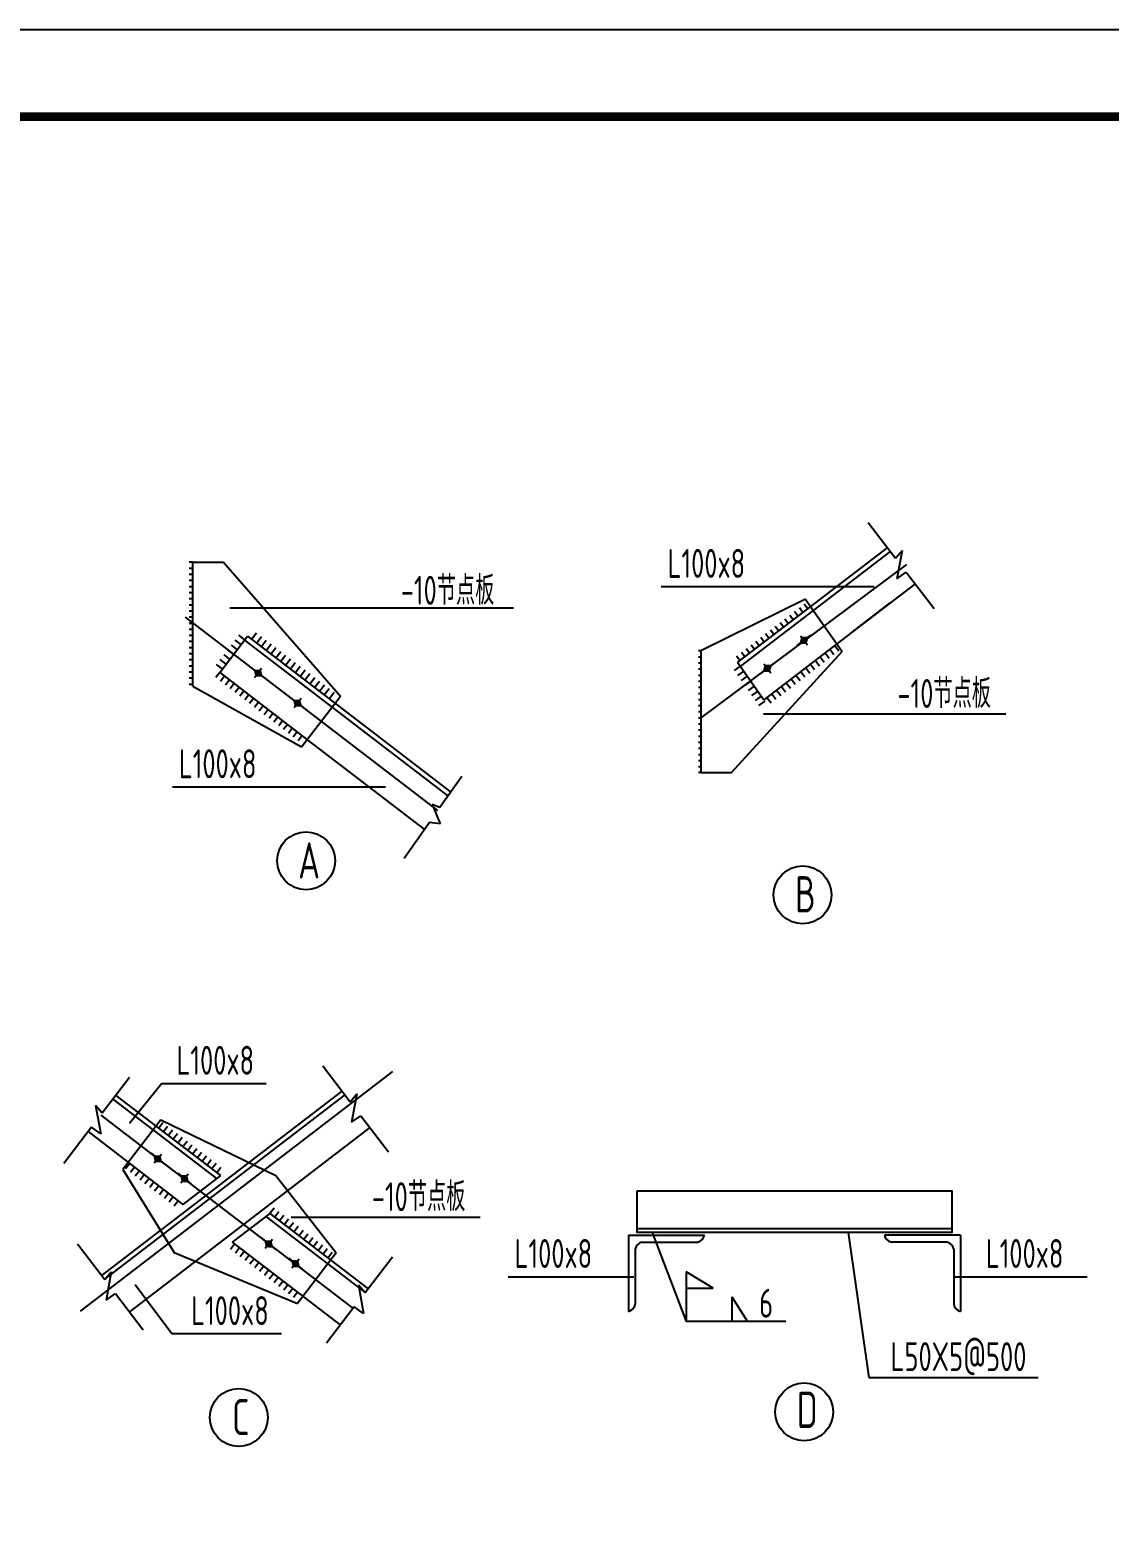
# Model space of a CAD drawing. Extents: x 9834882 to 10005569, y 1691670 to 2510806.
# Drawn here: x 9968194 to 9986881, y 1825351 to 1851295 of the extents above; entities that cross this region are included whole.
import ezdxf
from ezdxf.enums import TextEntityAlignment as Align

# ---------------------------------------------------------------- set-up
doc = ezdxf.new("R2010")
doc.units = 0
doc.header["$LTSCALE"] = 1000
doc.header["$MEASUREMENT"] = 0
doc.linetypes.add('2', pattern=[5, 1.5, -1, 1.5, -1])
doc.linetypes.add('DOTE', pattern=[2.42, 2, -0.2, 0.02, -0.2])
doc.layers.get('0').update_dxf_attribs({"linetype": 'CONTINUOUS'})
for name, color, linetype in [('10', 7, 'CONTINUOUS'), ('180', 4, '2'), ('DOTE', 8, 'DOTE'), ('PUB_TITLE', 4, 'CONTINUOUS'), ('钢板标注', 6, 'CONTINUOUS')]:
    doc.layers.add(name, color=color, linetype=linetype)
doc.styles.add('TSSD_REIN', font='atssdeng.shx', dxfattribs={"width": 0.7, "bigfont": 'atssdchn.shx'})

msp = doc.modelspace()

# ---------------------------------------------------------------- linework, layer by layer
at = {"color": 4, "linetype": 'Continuous'}
for p, q in [((9979123.2, 1841654.2), (9982812.3, 1841654.2)), ((9970659.3, 1838185), (9974348.4, 1838185)), ((9970477.6, 1833049.6), (9969917.9, 1832357.9)), ((9970477.6, 1833049.6), (9972284, 1833049.6)), ((9978556.4, 1830423.6), (9978556.4, 1829103.6)), ((9978556.4, 1830423.6), (9979876.4, 1830423.6)), ((9978707.4, 1830541.4), (9984160.1, 1830541.4)), ((9978967, 1830469.4), (9979556.8, 1828928.2)), ((9982362.2, 1830469.4), (9982720.2, 1827957)), ((9984311.1, 1830423.6), (9982991.1, 1830423.6)), ((9984311.1, 1830423.6), (9984311.1, 1829103.6)), ((9978676.4, 1830183.6), (9978676.4, 1829223.6)), ((9978796.4, 1830303.6), (9979756.4, 1830303.6)), ((9984071.1, 1830303.6), (9983111.1, 1830303.6)), ((9984191.1, 1830183.6), (9984191.1, 1829223.6)), ((9970652.6, 1828714.5), (9970012.8, 1829562.7)), ((9976473.8, 1829703.6), (9978649.7, 1829703.6)), ((9984191.1, 1829703.6), (9986500.4, 1829703.6)), ((9981283.9, 1828928.2), (9979556.8, 1828928.2)), ((9972551.2, 1828714.5), (9970652.6, 1828714.5)), ((9982720.2, 1827957), (9985656.3, 1827957))]:
    msp.add_line(p, q, dxfattribs=at)
msp.add_lwpolyline([(9978707.4, 1831189.4), (9984160.1, 1831189.4), (9984160.1, 1830469.4), (9978707.4, 1830469.4)], close=True, dxfattribs=at)
at = {"lineweight": -2}
for centre in [(9972975.8, 1836907.1), (9981573.4, 1836315.1), (9971809, 1827266.8, 788.5), (9981601.3, 1827362.7, 788.5)]:
    msp.add_circle(centre, 501.7, dxfattribs=at)
at = {"color": 4, "linetype": 'Continuous'}
for centre, start, end in [((9979722.7, 1830457.3), 282.37617, 347.62383), ((9983144.8, 1830457.3), 192.37617, 257.62383), ((9978830.2, 1830149.8), 102.37617, 167.62383), ((9984037.4, 1830149.8), 12.37617, 77.62383), ((9978522.7, 1829257.3), 282.37617, 347.62383), ((9984344.8, 1829257.3), 192.37617, 257.62383)]:
    msp.add_arc(centre, 157.4, start, end, dxfattribs=at)
at = {"layer": '10', "color": 253, "linetype": 'ByBlock'}
for p, q in [((9981478.5, 1840633.6), (9981716.6, 1840816.1)), ((9981536.7, 1840804.2), (9981658.4, 1840645.5)), ((9972026.1, 1840247.5), (9972264.2, 1840064.9)), ((9972206, 1840235.5), (9972084.3, 1840076.8)), ((9980843.8, 1840147), (9981081.9, 1840329.5)), ((9980902, 1840317.6), (9981023.7, 1840158.9)), ((9972708.4, 1839728), (9972946.5, 1839545.4)), ((9972888.3, 1839716.1), (9972766.6, 1839557.3)), ((9970290.7, 1831840.4), (9970522.7, 1831650.1)), ((9970470.1, 1831822.6), (9970343.3, 1831668)), ((9970754.3, 1831497.5), (9970986.2, 1831307.2)), ((9970933.7, 1831479.7), (9970806.8, 1831325)), ((9972212.7, 1830366.8), (9972444.6, 1830176.5)), ((9972392, 1830348.9), (9972265.2, 1830194.3)), ((9972676.2, 1830023.8), (9972908.1, 1829833.5)), ((9972855.6, 1830006), (9972728.7, 1829851.4))]:
    msp.add_line(p, q, dxfattribs=at)
at = {"layer": '10', "color": 1, "const_width": 45, "elevation": 0}
for points in [[(9981545.9, 1840685.3), (9981627.9, 1840685.2), (9981649.1, 1840764.4), (9981567.1, 1840764.5), (9981545.9, 1840685.3)], [(9972093.6, 1840195.7), (9972114.8, 1840116.5), (9972196.8, 1840116.6), (9972175.6, 1840195.9), (9972093.6, 1840195.7)], [(9980911.2, 1840198.7), (9980993.3, 1840198.5), (9981014.4, 1840277.8), (9980932.4, 1840277.9), (9980911.2, 1840198.7)], [(9972775.9, 1839676.3), (9972797, 1839597), (9972879, 1839597.2), (9972857.9, 1839676.4), (9972775.9, 1839676.3)], [(9970356.5, 1831786.5), (9970375, 1831706.6), (9970457, 1831704.1), (9970438.4, 1831783.9), (9970356.5, 1831786.5)], [(9970820, 1831443.6), (9970838.5, 1831363.7), (9970920.5, 1831361.1), (9970901.9, 1831441), (9970820, 1831443.6)], [(9972278.4, 1830312.9), (9972296.9, 1830233), (9972378.9, 1830230.4), (9972360.3, 1830310.3), (9972278.4, 1830312.9)], [(9972741.9, 1829969.9), (9972760.4, 1829890), (9972842.4, 1829887.5), (9972823.9, 1829967.3), (9972741.9, 1829969.9)]]:
    msp.add_lwpolyline(points, dxfattribs=at)
at = {"layer": '10', "const_width": 15, "elevation": 0}
for points in [[(9981605, 1840725.3, 1), (9981590, 1840724.4, 1), (9981605, 1840725.3, 1)], [(9980970.3, 1840238.7, 1), (9980955.3, 1840237.8, 1), (9980970.3, 1840238.7, 1)], [(9972147.6, 1840149.1, 1), (9972142.8, 1840163.3, 1), (9972147.6, 1840149.1, 1)], [(9972829.8, 1839629.6, 1), (9972825.1, 1839643.8, 1), (9972829.8, 1839629.6, 1)], [(9970408.9, 1831738.1, 1), (9970404.6, 1831752.5, 1), (9970408.9, 1831738.1, 1)], [(9970872.4, 1831395.2, 1), (9970868.1, 1831409.5, 1), (9970872.4, 1831395.2, 1)], [(9972330.8, 1830264.4, 1), (9972326.5, 1830278.8, 1), (9972330.8, 1830264.4, 1)], [(9972794.3, 1829921.5, 1), (9972790, 1829935.9, 1), (9972794.3, 1829921.5, 1)]]:
    msp.add_lwpolyline(points, format="xyb", close=True, dxfattribs=at)
at = {"layer": '180', "linetype": 'ByBlock'}
for p, q in [((9982709, 1842766.5), (9983183, 1842148.1)), ((9983042.1, 1842331.8), (9981710.8, 1841311)), ((9983093.5, 1842264.8), (9981759.3, 1841241.8)), ((9983183, 1842148.1), (9983297.2, 1842283)), ((9983297.2, 1842283), (9983206.9, 1841791.5)), ((9971014.7, 1842075.3), (9970953.4, 1842075.3)), ((9971014.7, 1842075.3), (9971542.9, 1842075.3)), ((9971014.7, 1839933.4), (9971014.7, 1842075.3)), ((9971542.9, 1842075.3), (9973572.4, 1839758.5)), ((9971014.7, 1841969.6), (9970953.4, 1841969.6)), ((9971014.7, 1841863.9), (9970953.4, 1841863.9)), ((9971014.7, 1841758.3), (9970953.4, 1841758.3)), ((9983206.9, 1841791.5), (9983369.4, 1841905)), ((9983369.4, 1841905), (9983850.1, 1841277.9)), ((9971014.7, 1841652.6), (9970953.4, 1841652.6)), ((9971014.7, 1841546.9), (9970953.4, 1841546.9)), ((9983524.3, 1841702.9), (9982165.7, 1840661.1)), ((9971014.7, 1841441.3), (9970953.4, 1841441.3)), ((9971014.7, 1841335.6), (9970953.4, 1841335.6)), ((9971014.7, 1841229.9), (9970953.4, 1841229.9)), ((9971652.6, 1841284.6), (9976567, 1841284.6)), ((9981622.5, 1841435.6), (9979814.2, 1840540.2)), ((9981710.8, 1841311), (9980449.1, 1840343.7)), ((9981759.3, 1841241.8), (9980497.6, 1840274.4)), ((9981494.1, 1841144.9), (9981435.7, 1841221.1)), ((9981577.9, 1841209.2), (9981519.5, 1841285.4)), ((9981661.8, 1841273.5), (9981603.4, 1841349.7)), ((9981622.5, 1841435.6), (9981710.8, 1841311)), ((9981710.8, 1841311), (9982165.7, 1840661.1)), ((9982409, 1840847.8), (9983092.7, 1841372)), ((9971014.7, 1841124.3), (9970953.4, 1841124.3)), ((9971014.7, 1841018.6), (9970953.4, 1841018.6)), ((9981158.7, 1840887.7), (9981100.3, 1840963.9)), ((9981242.5, 1840952), (9981184.1, 1841028.2)), ((9981326.4, 1841016.3), (9981268, 1841092.5)), ((9981410.2, 1841080.6), (9981351.8, 1841156.8)), ((9971014.7, 1840912.9), (9970953.4, 1840912.9)), ((9971014.7, 1840807.3), (9970953.4, 1840807.3)), ((9971014.7, 1840701.6), (9970953.4, 1840701.6)), ((9971478.9, 1840167.7), (9971961.1, 1840796.7)), ((9971848.6, 1840649.9), (9971747.6, 1840727.4)), ((9971912.9, 1840733.7), (9971811.9, 1840811.2)), ((9971909.8, 1840729.6), (9975433.2, 1838028)), ((9971961.1, 1840796.7), (9973444.3, 1839659.4)), ((9972032, 1840742.4), (9972118.4, 1840855.1)), ((9972115.8, 1840678.1), (9972202.2, 1840790.8)), ((9972199.7, 1840613.8), (9972286.1, 1840726.5)), ((9980823.3, 1840630.5), (9980764.9, 1840706.7)), ((9980907.2, 1840694.8), (9980848.8, 1840771)), ((9980991, 1840759.1), (9980932.6, 1840835.3)), ((9981074.9, 1840823.4), (9981016.4, 1840899.6)), ((9971014.7, 1840595.9), (9970953.4, 1840595.9)), ((9971014.7, 1840490.3), (9970953.4, 1840490.3)), ((9971655.7, 1840398.3), (9971554.7, 1840475.8)), ((9971720, 1840482.2), (9971619, 1840559.7)), ((9971784.3, 1840566), (9971683.3, 1840643.5)), ((9972283.5, 1840549.5), (9972369.9, 1840662.2)), ((9972367.4, 1840485.3), (9972453.8, 1840597.9)), ((9972451.2, 1840420.9), (9972537.6, 1840533.6)), ((9972535.1, 1840356.7), (9972621.5, 1840469.4)), ((9979814.2, 1840540.2), (9979768.7, 1840540.2)), ((9979814.2, 1840434.6), (9979768.7, 1840434.6)), ((9979814.2, 1840540.2), (9979814.2, 1838438.2)), ((9979814.2, 1840540.2), (9979814.2, 1838438.2)), ((9980342.5, 1838438.2), (9982256.7, 1840531.1)), ((9980488, 1840373.3), (9980429.5, 1840449.5)), ((9980571.8, 1840437.6), (9980513.4, 1840513.8)), ((9980655.7, 1840501.9), (9980597.2, 1840578.1)), ((9980739.5, 1840566.2), (9980681.1, 1840642.4)), ((9982165.7, 1840661.1), (9980904.1, 1839693.9)), ((9981878.8, 1840441.2), (9981949.7, 1840348.6)), ((9981962.6, 1840505.5), (9982033.6, 1840412.9)), ((9982046.5, 1840569.7), (9982117.4, 1840477.2)), ((9982130.3, 1840634.1), (9982201.3, 1840541.5)), ((9982165.7, 1840661.1), (9982256.7, 1840531.1)), ((9971014.7, 1840384.6), (9970953.4, 1840384.6)), ((9971014.7, 1840278.9), (9970953.4, 1840278.9)), ((9971527.1, 1840230.6), (9971426.1, 1840308.1)), ((9971591.4, 1840314.5), (9971490.4, 1840392)), ((9972618.9, 1840292.4), (9972705.3, 1840405.1)), ((9972702.7, 1840228.1), (9972789.1, 1840340.8)), ((9972786.6, 1840163.8), (9972873, 1840276.5)), ((9972870.4, 1840099.5), (9972956.8, 1840212.2)), ((9979814.2, 1840328.9), (9979768.7, 1840328.9)), ((9979814.2, 1840223.2), (9979768.7, 1840223.2)), ((9980494.8, 1840278.4), (9980388.5, 1840204)), ((9980449.1, 1840343.7), (9980904.1, 1839693.9)), ((9980555.4, 1840191.9), (9980449.1, 1840117.5)), ((9981543.4, 1840184), (9981614.3, 1840091.4)), ((9981627.3, 1840248.3), (9981698.2, 1840155.7)), ((9981711.1, 1840312.6), (9981782, 1840220)), ((9981794.9, 1840376.9), (9981865.9, 1840284.3)), ((9971014.7, 1840173.3), (9970953.4, 1840173.3)), ((9971014.7, 1840067.6), (9970953.4, 1840067.6)), ((9971014.7, 1839961.9), (9970953.4, 1839961.9)), ((9971014.7, 1839933.4), (9972898.4, 1838879.5)), ((9971479.4, 1840167.1), (9971411.1, 1840077.9)), ((9971478.9, 1840167.7), (9972989.4, 1839009.6)), ((9971563.3, 1840102.9), (9971494.9, 1840013.6)), ((9971647.2, 1840038.6), (9971578.8, 1839949.3)), ((9971731, 1839974.3), (9971662.6, 1839885.1)), ((9972954.3, 1840035.2), (9973040.7, 1840147.9)), ((9973038.1, 1839970.9), (9973124.5, 1840083.6)), ((9973122, 1839906.6), (9973208.4, 1840019.3)), ((9973205.8, 1839842.3), (9973292.2, 1839955)), ((9979814.2, 1840117.6), (9979768.7, 1840117.6)), ((9979814.2, 1840011.9), (9979768.7, 1840011.9)), ((9980616, 1840105.3), (9980509.7, 1840030.9)), ((9980676.6, 1840018.8), (9980570.3, 1839944.4)), ((9980737.2, 1839932.2), (9980630.9, 1839857.8)), ((9981208, 1839926.8), (9981279, 1839834.2)), ((9981291.9, 1839991.1), (9981362.8, 1839898.6)), ((9981375.7, 1840055.4), (9981446.6, 1839962.8)), ((9981459.6, 1840119.7), (9981530.5, 1840027.1)), ((9971814.9, 1839910), (9971746.5, 1839820.8)), ((9971898.7, 1839845.7), (9971830.4, 1839756.5)), ((9971982.6, 1839781.4), (9971914.2, 1839692.2)), ((9972066.4, 1839717.2), (9971998.1, 1839628)), ((9972898.4, 1838879.5), (9973572.4, 1839758.5)), ((9973289.7, 1839778), (9973376.1, 1839890.7)), ((9973373.5, 1839713.7), (9973459.9, 1839826.4)), ((9973444.3, 1839659.4), (9975481.7, 1838097.3)), ((9979814.2, 1839906.2), (9979768.7, 1839906.2)), ((9979814.2, 1839800.6), (9979768.7, 1839800.6)), ((9979814.2, 1839694.9), (9979768.7, 1839694.9)), ((9980797.8, 1839845.7), (9980691.5, 1839771.2)), ((9980858.4, 1839759.1), (9980752.1, 1839684.7)), ((9980919, 1839672.5), (9980812.7, 1839598.1)), ((9980956.5, 1839733.9), (9981027.4, 1839641.4)), ((9981040.3, 1839798.2), (9981111.3, 1839705.7)), ((9981124.2, 1839862.5), (9981195.1, 1839770)), ((9972150.3, 1839652.9), (9972081.9, 1839563.7)), ((9972234.1, 1839588.6), (9972165.8, 1839499.4)), ((9972318, 1839524.3), (9972249.6, 1839435.1)), ((9972401.9, 1839460), (9972333.5, 1839370.8)), ((9972485.7, 1839395.8), (9972417.3, 1839306.5)), ((9979814.2, 1839589.2), (9979768.7, 1839589.2)), ((9979814.2, 1839483.6), (9979768.7, 1839483.6)), ((9980895.8, 1839448.8), (9985092, 1839448.8)), ((9972569.6, 1839331.5), (9972501.2, 1839242.3)), ((9972653.5, 1839267.2), (9972585.1, 1839178)), ((9972737.3, 1839202.9), (9972668.9, 1839113.7)), ((9972821.1, 1839138.6), (9972752.8, 1839049.4)), ((9979814.2, 1839377.9), (9979768.7, 1839377.9)), ((9979814.2, 1839272.2), (9979768.7, 1839272.2)), ((9979814.2, 1839166.6), (9979768.7, 1839166.6)), ((9972905, 1839074.4), (9972836.6, 1838985.1)), ((9972989.4, 1839009.5), (9975026.8, 1837447.4)), ((9979814.2, 1839060.9), (9979768.7, 1839060.9)), ((9979814.2, 1838955.2), (9979768.7, 1838955.2)), ((9979814.2, 1838849.6), (9979768.7, 1838849.6)), ((9979814.2, 1838743.9), (9979768.7, 1838743.9)), ((9979814.2, 1838638.2), (9979768.7, 1838638.2)), ((9975670.3, 1838366.6), (9975293.2, 1837827.9)), ((9979814.2, 1838532.6), (9979768.7, 1838532.6)), ((9979814.2, 1838438.2), (9979768.7, 1838438.2)), ((9979814.2, 1838438.2), (9980342.5, 1838438.2)), ((9975293.2, 1837827.9), (9975157.4, 1837879)), ((9975157.4, 1837879), (9975298.7, 1837547.7)), ((9975113.3, 1837571), (9974674.3, 1836943.8)), ((9975298.7, 1837547.7), (9975113.3, 1837571)), ((9973263.6, 1833353.2), (9973737.5, 1832734.9)), ((9973596.7, 1832918.6), (9969432.6, 1829725.7)), ((9969919.5, 1833153.8), (9969445.5, 1832535.5)), ((9969445.5, 1832535.5), (9969331.3, 1832670.4)), ((9969331.3, 1832670.4), (9969421.6, 1832178.9)), ((9973648.2, 1832851.5), (9969484, 1829658.6)), ((9969631.2, 1832777.6), (9971425, 1831402.2)), ((9969682.5, 1832844.7), (9971494.4, 1831455.4)), ((9973737.5, 1832734.9), (9973851.8, 1832869.7)), ((9973851.8, 1832869.7), (9973761.5, 1832378.3)), ((9970460.8, 1832417.8), (9969802.9, 1831559.8)), ((9970460.8, 1832417.8), (9972448.8, 1831455.2)), ((9973761.5, 1832378.3), (9973924, 1832491.7)), ((9973924, 1832491.7), (9974404.7, 1831864.6)), ((9969259.1, 1832292.3), (9968778.4, 1831665.3)), ((9969200.4, 1832215.7), (9970843.2, 1830956.1)), ((9969421.6, 1832178.9), (9969259.1, 1832292.3)), ((9974078.9, 1832289.6), (9969914.7, 1829096.7)), ((9970494.4, 1832369.1), (9970423.4, 1832276.6)), ((9970578.3, 1832304.8), (9970507.3, 1832212.3)), ((9970662.1, 1832240.5), (9970591.2, 1832148)), ((9970746, 1832176.2), (9970675, 1832083.7)), ((9970829.8, 1832111.9), (9970758.9, 1832019.4)), ((9970913.7, 1832047.6), (9970842.7, 1831955.1)), ((9970997.5, 1831983.3), (9970926.6, 1831890.8)), ((9971081.4, 1831919), (9971010.4, 1831826.5)), ((9969920.8, 1831663.3), (9969849.9, 1831570.8)), ((9971165.2, 1831854.7), (9971094.3, 1831762.2)), ((9971249, 1831790.5), (9971178.1, 1831698)), ((9971332.9, 1831726.2), (9971262, 1831633.7)), ((9971416.7, 1831661.9), (9971345.8, 1831569.4)), ((9969802.9, 1831559.8), (9970690.5, 1830125.7)), ((9970004.7, 1831599), (9969933.8, 1831506.5)), ((9970088.5, 1831534.7), (9970017.6, 1831442.2)), ((9970172.4, 1831470.5), (9970101.5, 1831377.9)), ((9970256.2, 1831406.2), (9970185.3, 1831313.7)), ((9971494.4, 1831455.4), (9970843.2, 1830956.1)), ((9971500.6, 1831597.6), (9971429.7, 1831505.1)), ((9972448.8, 1831455.2), (9973494.1, 1830115.2)), ((9970340.1, 1831341.9), (9970269.2, 1831249.4)), ((9970423.9, 1831277.6), (9970353, 1831185.1)), ((9970507.8, 1831213.3), (9970436.9, 1831120.8)), ((9970591.6, 1831149), (9970520.7, 1831056.5)), ((9970675.5, 1831084.7), (9970604.5, 1830992.2)), ((9970759.3, 1831020.4), (9970688.4, 1830927.9)), ((9972420.9, 1830892.1), (9972349.9, 1830799.6)), ((9972348.3, 1830800.8), (9971697, 1830301.5)), ((9972278.8, 1830747.6), (9973999.8, 1829428)), ((9972348.3, 1830800.8), (9974051.3, 1829495.1)), ((9972504.7, 1830827.8), (9972433.8, 1830735.3)), ((9972588.6, 1830763.5), (9972517.6, 1830671)), ((9972672.4, 1830699.2), (9972601.5, 1830606.7)), ((9972756.2, 1830634.9), (9972685.3, 1830542.4)), ((9972716.6, 1830735.3), (9975990, 1830735.3)), ((9972840.1, 1830570.6), (9972769.2, 1830478.1)), ((9972923.9, 1830506.3), (9972853, 1830413.8)), ((9973007.8, 1830442.1), (9972936.9, 1830349.5)), ((9973091.6, 1830377.8), (9973020.7, 1830285.2)), ((9969014, 1830271.8), (9969488, 1829653.4)), ((9970690.5, 1830125.7), (9972824.9, 1829242.6)), ((9971738.3, 1830269.8), (9971667.3, 1830177.2)), ((9971697, 1830301.5), (9973569, 1828866)), ((9971822.1, 1830205.5), (9971751.2, 1830112.9)), ((9971906, 1830141.2), (9971835, 1830048.7)), ((9971989.9, 1830076.9), (9971918.9, 1829984.4)), ((9973494.1, 1830115.2), (9972824.9, 1829242.6)), ((9973175.5, 1830313.5), (9973104.6, 1830221)), ((9973259.3, 1830249.2), (9973188.4, 1830156.7)), ((9973343.2, 1830184.9), (9973272.2, 1830092.4)), ((9973427, 1830120.6), (9973356.1, 1830028.1)), ((9972073.7, 1830012.6), (9972002.7, 1829920.1)), ((9972157.6, 1829948.3), (9972086.6, 1829855.8)), ((9972241.4, 1829884), (9972170.4, 1829791.5)), ((9972325.3, 1829819.7), (9972254.3, 1829727.2)), ((9974469.8, 1830041.1), (9973995.8, 1829422.7)), ((9969488, 1829653.4), (9969602.2, 1829788.3)), ((9969602.2, 1829788.3), (9969511.9, 1829296.8)), ((9972409.1, 1829755.4), (9972338.2, 1829662.9)), ((9972492.9, 1829691.1), (9972422, 1829598.6)), ((9972576.8, 1829626.9), (9972505.8, 1829534.4)), ((9972660.6, 1829562.6), (9972589.7, 1829470.1)), ((9973995.8, 1829422.7), (9973881.6, 1829557.6)), ((9973881.6, 1829557.6), (9973971.9, 1829066.1)), ((9969511.9, 1829296.8), (9969674.4, 1829410.3)), ((9969674.4, 1829410.3), (9970155.1, 1828783.2)), ((9972744.5, 1829498.3), (9972673.5, 1829405.8)), ((9972828.3, 1829434), (9972757.4, 1829341.5)), ((9973809.4, 1829179.6), (9973328.7, 1828552.5)), ((9973971.9, 1829066.1), (9973809.4, 1829179.6))]:
    msp.add_line(p, q, dxfattribs=at)
at = {"layer": 'DOTE', "color": 251, "linetype": 'DOTE', "ltscale": 750}
for p, q in [((9983374.8, 1842037.9, 0), (9979814.2, 1839381.1, 0)), ((9970881.5, 1841125.1), (9975249.7, 1837775.8)), ((9974471.6, 1833256.6), (9969063.4, 1829109.7)), ((9969419.9, 1832501.9, 0), (9973788.6, 1829152.2, 0))]:
    msp.add_line(p, q, dxfattribs=at)
at = {"layer": 'PUB_TITLE'}
msp.add_lwpolyline([(9894118.7, 1788294.8), (10005568.7, 1788294.8), (10005568.7, 1851294.8), (9894118.7, 1851294.8)], close=True, dxfattribs=at)
at = {"layer": 'PUB_TITLE', "const_width": 150}
msp.add_lwpolyline([(9897868.7, 1789794.8), (10004068.7, 1789794.8), (10004068.7, 1849794.8), (9897868.7, 1849794.8)], close=True, dxfattribs=at)
at = {"layer": '钢板标注'}
for p, q in [((9979559, 1829785.5), (9979559, 1828928.2)), ((9980027.8, 1829503), (9979559, 1829785.5)), ((9979559, 1829503), (9980027.8, 1829503)), ((9980350.6, 1829357.5), (9980621.3, 1828928.2)), ((9980350.6, 1829357.5), (9980350.6, 1828928.2))]:
    msp.add_line(p, q, dxfattribs=at)

# ---------------------------------------------------------------- texts
at = {"lineweight": -2, "style": 'TSSD_REIN', "width": 0.7}
for s, p in [('A', (9972839.5, 1836599.6)), ('B', (9981443.7, 1836013.2)), ('C', (9971693.3, 1826959.3, 788.5)), ('D', (9981474.9, 1827085.9, 788.5))]:
    msp.add_text(s, height=627.2, dxfattribs=at).set_placement(p)
at = {"layer": '钢板标注', "style": 'TSSD_REIN', "width": 0.7}
for s, p in [('L100x8', (9979235.8, 1841806.3)), ('L100x8', (9970772, 1838337.1)), ('L100x8', (9970731, 1833201.8)), ('L100x8', (9976586.4, 1829855.7)), ('L100x8', (9984747, 1829855.7)), ('L100x8', (9970984.7, 1828866.7)), ('6', (9980821, 1828994.5)), ('L50X5@500', (9983097.5, 1828069.8))]:
    msp.add_text(s, height=500, dxfattribs=at).set_placement(p)
for p in [(9975426.2, 1841616.3), (9984026.7, 1839829.2), (9974924.7, 1831115.6)]:
    msp.add_text('-10节点板', height=500, dxfattribs=at).set_placement(p, align=Align.MIDDLE)

doc.saveas('drawing.dxf')
